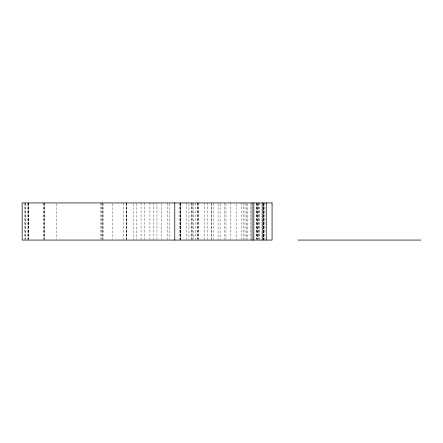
<?xml version="1.0" encoding="UTF-8"?>
<svg xmlns="http://www.w3.org/2000/svg" width="443" height="443" viewBox="0 0 443 443"><rect width="100%" height="100%" fill="white"/><g stroke="black" fill="none" stroke-linecap="round" stroke-linejoin="round"><path stroke-width="0.33" stroke-dasharray="2.21 1.66" d="M264.587 202.933L264.587 239.381M263.862 202.933L263.862 239.381M263.668 203.619L263.668 239.381M263.591 203.619L263.591 239.381M263.496 202.933L263.496 239.381M263.38 202.933L263.38 239.381M263.136 203.619L263.136 239.381M259.199 202.933L259.199 239.381M258.906 202.933L258.906 239.381M258.585 202.933L258.585 239.381M257.621 203.619L257.621 239.381M257.361 203.619L257.361 239.381M257.018 202.933L257.018 239.381M256.491 202.933L256.491 239.381M256.419 202.933L256.419 239.381M250.411 202.933L250.411 239.381M247.847 203.619L247.847 239.381M246.768 203.619L246.768 239.381M245.007 202.933L245.007 239.381M243.766 202.933L243.766 239.381M241.546 202.933L241.546 239.381M236.595 203.619L236.595 239.381M230.443 202.933L230.443 239.381M225.958 203.619L225.958 239.381M224.324 202.933L224.324 239.381M220.11 203.619L220.11 239.381M218.117 203.619L218.117 239.381M213.659 202.933L213.659 239.381M211.621 203.619L211.621 239.381M211.328 202.933L211.328 239.381M207.623 202.933L207.59 239.381M204.544 202.933L204.544 239.381M198.32 202.933L198.314 239.381M198.065 202.933L198.065 239.381M197.883 202.933L197.883 239.381M197.683 202.933L197.683 239.381M195.524 202.933L195.524 239.381M193.696 203.619L193.696 239.381M192.234 202.933L192.234 239.381M191.88 202.933L191.88 239.381M191.243 202.933L191.243 239.381M188.951 203.619L188.951 239.381M186.27 202.933L186.27 239.381M180.783 203.619L180.783 239.381M180.473 202.933L180.473 239.381M180.312 202.933L180.312 239.381M180.246 203.619L180.246 239.381M180.174 202.933L180.174 239.381M179.703 202.933L179.703 239.381M169.802 203.619L169.802 239.381M167.161 202.933L167.161 239.381M161.662 203.619L161.662 239.381M156.972 202.933L156.972 239.381M153.854 202.933L153.832 239.381M149.939 202.933L149.939 239.381M144.711 202.933L144.711 239.381M141.057 202.933L141.068 239.381M136.472 203.619L136.472 239.381M133.476 203.619L133.476 239.381M126.753 202.933L126.759 239.381M126.521 202.933L126.521 239.381M126.321 203.619L126.321 239.381M123.774 202.933L123.774 239.381M112.843 203.619L112.843 239.381M102.975 202.933L102.975 239.381M102.959 203.619L102.959 239.381M102.139 202.933L102.145 239.381M101.746 202.933L101.746 239.381M100.14 202.933L100.14 239.381M56.477 203.619L56.477 239.381M44.355 202.933L44.355 239.381M44.145 202.933L44.145 239.381M43.979 203.619L43.979 239.381M43.292 202.933L43.292 239.381M28.684 202.933L28.684 239.381M28.474 202.933L28.474 239.381M28.136 202.933L28.136 239.381M28.036 202.933L28.036 239.381M27.964 203.619L27.964 239.381M25.755 202.933L25.755 239.381M25.578 203.619L25.578 239.381M24.802 202.933L24.802 239.381"/><path stroke-width="0.66" d="M297.929 240.067L420.85 240.067M266.243 202.933L266.243 240.067M262.178 202.933L262.178 240.067M253.8 202.933L253.8 240.067M252.056 202.933L252.056 240.067M174.775 202.933L174.775 240.067M272.068 202.933L22.15 202.933L22.15 240.067L272.068 240.067L272.068 202.933"/></g></svg>
